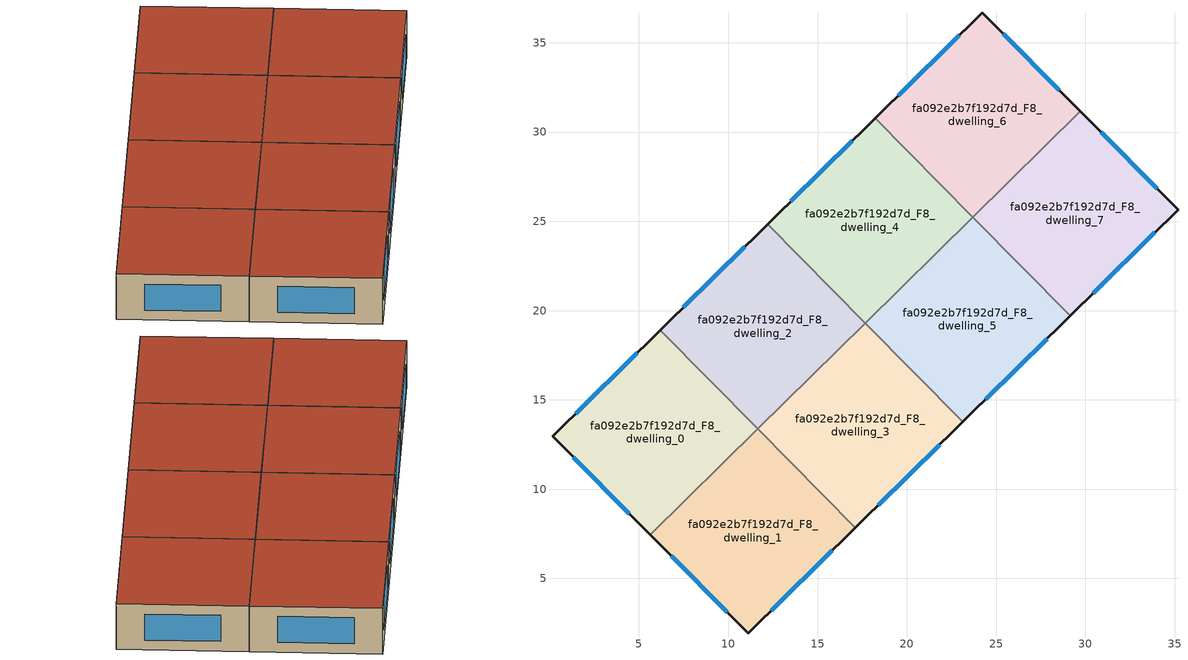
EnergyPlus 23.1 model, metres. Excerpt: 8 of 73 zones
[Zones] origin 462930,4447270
fa092e2b7f192d7d_F8_dwelling_0
 floor to fa092e2b7f192d7d_F7_dwelling_0 (EU_floor_Construction): 6.19,18.91 11.65,13.38 5.63,7.45 0.16,12.95 z24
 wall outside (EU_wall_Construction): 6.19,18.91 0.16,12.95 5.63,7.45 z24:27
 wall to fa092e2b7f192d7d_F8_dwelling_1 (EU_wall_Construction): 5.63,7.45 11.65,13.38 z24:27
 wall to fa092e2b7f192d7d_F8_dwelling_2 (EU_wall_Construction): 11.65,13.38 6.19,18.91 z24:27
 window (EU_Window_Construction): 1.33,11.77 4.46,8.63 / 4.9,17.63 1.45,14.23 z24.64:26.36
 roof outside (EU_roof_Construction): 11.65,13.38 6.19,18.91 0.16,12.95 5.63,7.45 z27
fa092e2b7f192d7d_F8_dwelling_1
 floor to fa092e2b7f192d7d_F7_dwelling_1 (EU_floor_Construction): 11.65,13.38 17.12,7.83 11.13,1.92 5.63,7.45 z24
 wall outside (EU_wall_Construction): 5.63,7.45 11.13,1.92 17.12,7.83 z24:27
 wall to fa092e2b7f192d7d_F8_dwelling_3 (EU_wall_Construction): 17.12,7.83 11.66,13.37 z24:27
 wall to fa092e2b7f192d7d_F8_dwelling_2 (EU_wall_Construction): 11.66,13.37 11.65,13.38 z24:27
 window (EU_Window_Construction): 6.81,6.27 9.95,3.11 / 12.41,3.19 15.84,6.57 z24.64:26.36
 roof outside (EU_roof_Construction): 17.12,7.83 11.65,13.38 5.63,7.45 11.13,1.92 z27
fa092e2b7f192d7d_F8_dwelling_2
 floor to fa092e2b7f192d7d_F7_dwelling_2 (EU_floor_Construction): 12.21,24.84 17.67,19.3 11.66,13.37 6.19,18.91 z24
 wall outside (EU_wall_Construction): 12.21,24.84 6.19,18.91 z24:27
 wall to fa092e2b7f192d7d_F8_dwelling_4 (EU_wall_Construction): 17.67,19.3 12.21,24.84 z24:27
 wall to fa092e2b7f192d7d_F8_dwelling_3 (EU_wall_Construction): 11.66,13.37 17.67,19.3 z24:27
 window (EU_Window_Construction): 10.92,23.57 7.48,20.18 z24.64:26.36
 roof outside (EU_roof_Construction): 17.67,19.3 12.21,24.84 6.19,18.91 11.66,13.37 z27
fa092e2b7f192d7d_F8_dwelling_3
 floor to fa092e2b7f192d7d_F7_dwelling_3 (EU_floor_Construction): 17.67,19.3 23.13,13.77 17.12,7.83 11.66,13.37 z24
 wall outside (EU_wall_Construction): 17.12,7.83 23.13,13.77 z24:27
 wall to fa092e2b7f192d7d_F8_dwelling_5 (EU_wall_Construction): 23.13,13.77 17.67,19.3 z24:27
 window (EU_Window_Construction): 18.41,9.11 21.85,12.5 z24.64:26.36
 roof outside (EU_roof_Construction): 23.13,13.77 17.67,19.3 11.66,13.37 17.12,7.83 z27
fa092e2b7f192d7d_F8_dwelling_4
 floor to fa092e2b7f192d7d_F7_dwelling_4 (EU_floor_Construction): 18.22,30.78 23.69,25.24 17.67,19.3 12.21,24.84 z24
 wall outside (EU_wall_Construction): 18.22,30.78 12.21,24.84 z24:27
 wall to fa092e2b7f192d7d_F8_dwelling_5 (EU_wall_Construction): 17.67,19.3 23.69,25.24 z24:27
 wall to fa092e2b7f192d7d_F8_dwelling_6 (EU_wall_Construction): 23.69,25.24 18.22,30.78 z24:27
 window (EU_Window_Construction): 16.93,29.51 13.5,26.12 z24.64:26.36
 roof outside (EU_roof_Construction): 23.69,25.24 18.22,30.78 12.21,24.84 17.67,19.3 z27
fa092e2b7f192d7d_F8_dwelling_5
 floor to fa092e2b7f192d7d_F7_dwelling_5 (EU_floor_Construction): 23.69,25.24 29.15,19.7 23.13,13.77 17.67,19.3 z24
 wall outside (EU_wall_Construction): 23.13,13.77 29.15,19.7 z24:27
 wall to fa092e2b7f192d7d_F8_dwelling_7 (EU_wall_Construction): 29.15,19.7 23.7,25.23 z24:27
 wall to fa092e2b7f192d7d_F8_dwelling_6 (EU_wall_Construction): 23.7,25.23 23.69,25.24 z24:27
 window (EU_Window_Construction): 24.42,15.04 27.86,18.43 z24.64:26.36
 roof outside (EU_roof_Construction): 29.15,19.7 23.69,25.24 17.67,19.3 23.13,13.77 z27
fa092e2b7f192d7d_F8_dwelling_6
 floor to fa092e2b7f192d7d_F7_dwelling_6 (EU_floor_Construction): 24.21,36.69 29.71,31.16 23.7,25.23 18.22,30.78 z24
 wall outside (EU_wall_Construction): 29.71,31.16 24.21,36.69 18.22,30.78 z24:27
 wall to fa092e2b7f192d7d_F8_dwelling_7 (EU_wall_Construction): 23.7,25.23 29.71,31.16 z24:27
 window (EU_Window_Construction): 28.53,32.35 25.39,35.51 / 22.93,35.42 19.51,32.04 z24.64:26.36
 roof outside (EU_roof_Construction): 29.71,31.16 24.21,36.69 18.22,30.78 23.7,25.23 z27
fa092e2b7f192d7d_F8_dwelling_7
 floor to fa092e2b7f192d7d_F7_dwelling_7 (EU_floor_Construction): 29.71,31.16 35.19,25.66 29.15,19.7 23.7,25.23 z24
 wall outside (EU_wall_Construction): 29.15,19.7 35.19,25.66 29.71,31.16 z24:27
 window (EU_Window_Construction): 34.01,26.84 30.88,29.98 / 30.44,20.98 33.89,24.38 z24.64:26.36
 roof outside (EU_roof_Construction): 35.19,25.66 29.71,31.16 23.7,25.23 29.15,19.7 z27
[Building]
EU S2 Campaign: North Axis=0; Terrain=City; Solar Distribution=FullExterior
[Site:Location]
Yerevan-Zvartnots.Intl.AP: Latitude=40.15; Longitude=44.383; Time Zone=4; Elevation=854
[SizingPeriod:WeatherFileDays]
AnnualSizingPeriod: Begin Month=1; Begin Day of Month=1; End Month=12; End Day of Month=31; Day of Week for Start Day=Monday; Use Weather File Daylight Saving Period=No; Use Weather File Rain and Snow Indicators=No
[MATERIAL]
EU_InternalMass_Material: Roughness=MediumRough; Thickness=0.1; Conductivity=1; Density=1800; Specific Heat=900; Thermal Absorptance=0.9; Solar Absorptance=0.7; Visible Absorptance=0.7
[MATERIAL:NOMASS] Roughness=MediumRough; Thermal Absorptance=0.9; Solar Absorptance=0.7; Visible Absorptance=0.7
Name | Thermal Resistance
EU_wall_NoMass | 1.05043
EU_roof_NoMass | 1.45357
EU_floor_NoMass | 0.478065
[WINDOWMATERIAL:SIMPLEGLAZINGSYSTEM]
EU_Window_SimpleGlazing: UFactor=2.5566; Solar Heat Gain Coefficient=0.75; Visible Transmittance=0.75
[CONSTRUCTION]
EU_wall_Construction: EU_wall_NoMass
EU_roof_Construction: EU_roof_NoMass
EU_floor_Construction: EU_floor_NoMass
EU_Window_Construction: EU_Window_SimpleGlazing
EU_InternalMass_Construction: EU_InternalMass_Material
[ZONE] Type=1; Multiplier=1; Ceiling Height=autocalculate; Floor Area=autocalculate; Part of Total Floor Area=Yes
Name | Volume
fa092e2b7f192d7d_F8_dwelling_0 | 197.169
fa092e2b7f192d7d_F8_dwelling_1 | 197.179
fa092e2b7f192d7d_F8_dwelling_2 | 197.187
fa092e2b7f192d7d_F8_dwelling_3 | 197.151
fa092e2b7f192d7d_F8_dwelling_4 | 197.221
fa092e2b7f192d7d_F8_dwelling_5 | 197.168
fa092e2b7f192d7d_F8_dwelling_6 | 197.18
fa092e2b7f192d7d_F8_dwelling_7 | 197.17
[INTERNALMASS] Construction=EU_InternalMass_Construction
Name | Zone or ZoneList | Surface Area
fa092e2b7f192d7d_F8_dwelling_0_EU_InternalMass | fa092e2b7f192d7d_F8_dwelling_0 | 65.7221
fa092e2b7f192d7d_F8_dwelling_1_EU_InternalMass | fa092e2b7f192d7d_F8_dwelling_1 | 65.7255
fa092e2b7f192d7d_F8_dwelling_2_EU_InternalMass | fa092e2b7f192d7d_F8_dwelling_2 | 65.7292
fa092e2b7f192d7d_F8_dwelling_3_EU_InternalMass | fa092e2b7f192d7d_F8_dwelling_3 | 65.7172
fa092e2b7f192d7d_F8_dwelling_4_EU_InternalMass | fa092e2b7f192d7d_F8_dwelling_4 | 65.739
fa092e2b7f192d7d_F8_dwelling_5_EU_InternalMass | fa092e2b7f192d7d_F8_dwelling_5 | 65.724
fa092e2b7f192d7d_F8_dwelling_6_EU_InternalMass | fa092e2b7f192d7d_F8_dwelling_6 | 65.7255
fa092e2b7f192d7d_F8_dwelling_7_EU_InternalMass | fa092e2b7f192d7d_F8_dwelling_7 | 65.7221
[OTHEREQUIPMENT] Fuel Type=Electricity; Design Level Calculation Method=Watts/Area; Power per Zone Floor Area=1; Fraction Latent=0; Fraction Radiant=0; Fraction Lost=0; Carbon Dioxide Generation Rate=0; EndUse Subcategory=EU_Step8_InternalGains
Name | Zone or ZoneList or Space or SpaceList | Schedule
EU_Step8_InternalGain_fa092e2b7f192d7d_F8_dwelling_0_f000 | fa092e2b7f192d7d_F8_dwelling_0 | EU_Step8_GainSchedule_fa092e2b7f192d7d_F8_dwelling_0_f000
EU_Step8_InternalGain_fa092e2b7f192d7d_F8_dwelling_1_f000 | fa092e2b7f192d7d_F8_dwelling_1 | EU_Step8_GainSchedule_fa092e2b7f192d7d_F8_dwelling_1_f000
EU_Step8_InternalGain_fa092e2b7f192d7d_F8_dwelling_2_f000 | fa092e2b7f192d7d_F8_dwelling_2 | EU_Step8_GainSchedule_fa092e2b7f192d7d_F8_dwelling_2_f000
EU_Step8_InternalGain_fa092e2b7f192d7d_F8_dwelling_3_f000 | fa092e2b7f192d7d_F8_dwelling_3 | EU_Step8_GainSchedule_fa092e2b7f192d7d_F8_dwelling_3_f000
EU_Step8_InternalGain_fa092e2b7f192d7d_F8_dwelling_4_f000 | fa092e2b7f192d7d_F8_dwelling_4 | EU_Step8_GainSchedule_fa092e2b7f192d7d_F8_dwelling_4_f000
EU_Step8_InternalGain_fa092e2b7f192d7d_F8_dwelling_5_f000 | fa092e2b7f192d7d_F8_dwelling_5 | EU_Step8_GainSchedule_fa092e2b7f192d7d_F8_dwelling_5_f000
EU_Step8_InternalGain_fa092e2b7f192d7d_F8_dwelling_6_f000 | fa092e2b7f192d7d_F8_dwelling_6 | EU_Step8_GainSchedule_fa092e2b7f192d7d_F8_dwelling_6_f000
EU_Step8_InternalGain_fa092e2b7f192d7d_F8_dwelling_7_f000 | fa092e2b7f192d7d_F8_dwelling_7 | EU_Step8_GainSchedule_fa092e2b7f192d7d_F8_dwelling_7_f000
[ZONEVENTILATION:DESIGNFLOWRATE] Schedule=EU_AlwaysOn; Design Flow Rate Calculation Method=AirChanges/Hour; Air Changes per Hour=0.557805; Ventilation Type=Natural; Fan Pressure Rise=0; Fan Total Efficiency=1; Constant Term Coefficient=1; Temperature Term Coefficient=0; Velocity Term Coefficient=0; Velocity Squared Term Coefficient=0; Minimum Indoor Temperature=-100; Maximum Indoor Temperature=100; Delta Temperature=-100; Minimum Outdoor Temperature=-100; Maximum Outdoor Temperature=100; Maximum Wind Speed=40
Name | Zone or ZoneList or Space or SpaceList
EU_ConstantAir_fa092e2b7f192d7d_F8_dwelling_0 | fa092e2b7f192d7d_F8_dwelling_0
EU_ConstantAir_fa092e2b7f192d7d_F8_dwelling_1 | fa092e2b7f192d7d_F8_dwelling_1
EU_ConstantAir_fa092e2b7f192d7d_F8_dwelling_2 | fa092e2b7f192d7d_F8_dwelling_2
EU_ConstantAir_fa092e2b7f192d7d_F8_dwelling_3 | fa092e2b7f192d7d_F8_dwelling_3
EU_ConstantAir_fa092e2b7f192d7d_F8_dwelling_4 | fa092e2b7f192d7d_F8_dwelling_4
EU_ConstantAir_fa092e2b7f192d7d_F8_dwelling_5 | fa092e2b7f192d7d_F8_dwelling_5
EU_ConstantAir_fa092e2b7f192d7d_F8_dwelling_6 | fa092e2b7f192d7d_F8_dwelling_6
EU_ConstantAir_fa092e2b7f192d7d_F8_dwelling_7 | fa092e2b7f192d7d_F8_dwelling_7
[HVACTEMPLATE:THERMOSTAT] Constant Heating Setpoint=20; Constant Cooling Setpoint=50
EU_HeatOnly_fa092e2b7f192d7d_F1_dwelling_1; EU_HeatOnly_fa092e2b7f192d7d_F1_dwelling_2; EU_HeatOnly_fa092e2b7f192d7d_F1_dwelling_3; EU_HeatOnly_fa092e2b7f192d7d_F1_dwelling_4; EU_HeatOnly_fa092e2b7f192d7d_F1_dwelling_5; EU_HeatOnly_fa092e2b7f192d7d_F1_dwelling_6; EU_HeatOnly_fa092e2b7f192d7d_F1_dwelling_7; EU_HeatOnly_fa092e2b7f192d7d_F2_dwelling_0; EU_HeatOnly_fa092e2b7f192d7d_F2_dwelling_1; EU_HeatOnly_fa092e2b7f192d7d_F2_dwelling_2; EU_HeatOnly_fa092e2b7f192d7d_F2_dwelling_3; EU_HeatOnly_fa092e2b7f192d7d_F2_dwelling_4; EU_HeatOnly_fa092e2b7f192d7d_F2_dwelling_5; EU_HeatOnly_fa092e2b7f192d7d_F2_dwelling_6; EU_HeatOnly_fa092e2b7f192d7d_F2_dwelling_7; EU_HeatOnly_fa092e2b7f192d7d_F3_dwelling_0; EU_HeatOnly_fa092e2b7f192d7d_F3_dwelling_1; EU_HeatOnly_fa092e2b7f192d7d_F3_dwelling_2; EU_HeatOnly_fa092e2b7f192d7d_F3_dwelling_3; EU_HeatOnly_fa092e2b7f192d7d_F3_dwelling_4; EU_HeatOnly_fa092e2b7f192d7d_F3_dwelling_5; EU_HeatOnly_fa092e2b7f192d7d_F3_dwelling_6; EU_HeatOnly_fa092e2b7f192d7d_F3_dwelling_7; EU_HeatOnly_fa092e2b7f192d7d_F4_dwelling_0; EU_HeatOnly_fa092e2b7f192d7d_F4_dwelling_1; EU_HeatOnly_fa092e2b7f192d7d_F4_dwelling_2; EU_HeatOnly_fa092e2b7f192d7d_F4_dwelling_3; EU_HeatOnly_fa092e2b7f192d7d_F4_dwelling_4; EU_HeatOnly_fa092e2b7f192d7d_F4_dwelling_5; EU_HeatOnly_fa092e2b7f192d7d_F4_dwelling_6; EU_HeatOnly_fa092e2b7f192d7d_F4_dwelling_7; EU_HeatOnly_fa092e2b7f192d7d_F5_dwelling_0; EU_HeatOnly_fa092e2b7f192d7d_F5_dwelling_1; EU_HeatOnly_fa092e2b7f192d7d_F5_dwelling_2; EU_HeatOnly_fa092e2b7f192d7d_F5_dwelling_3; EU_HeatOnly_fa092e2b7f192d7d_F5_dwelling_4; EU_HeatOnly_fa092e2b7f192d7d_F5_dwelling_5; EU_HeatOnly_fa092e2b7f192d7d_F5_dwelling_6; EU_HeatOnly_fa092e2b7f192d7d_F5_dwelling_7; EU_HeatOnly_fa092e2b7f192d7d_F6_dwelling_0; EU_HeatOnly_fa092e2b7f192d7d_F6_dwelling_1; EU_HeatOnly_fa092e2b7f192d7d_F6_dwelling_2; EU_HeatOnly_fa092e2b7f192d7d_F6_dwelling_3; EU_HeatOnly_fa092e2b7f192d7d_F6_dwelling_4; EU_HeatOnly_fa092e2b7f192d7d_F6_dwelling_5; EU_HeatOnly_fa092e2b7f192d7d_F6_dwelling_6; EU_HeatOnly_fa092e2b7f192d7d_F6_dwelling_7; EU_HeatOnly_fa092e2b7f192d7d_F7_dwelling_0; EU_HeatOnly_fa092e2b7f192d7d_F7_dwelling_1; EU_HeatOnly_fa092e2b7f192d7d_F7_dwelling_2; EU_HeatOnly_fa092e2b7f192d7d_F7_dwelling_3; EU_HeatOnly_fa092e2b7f192d7d_F7_dwelling_4; EU_HeatOnly_fa092e2b7f192d7d_F7_dwelling_5; EU_HeatOnly_fa092e2b7f192d7d_F7_dwelling_6; EU_HeatOnly_fa092e2b7f192d7d_F7_dwelling_7; EU_HeatOnly_fa092e2b7f192d7d_F8_dwelling_0; EU_HeatOnly_fa092e2b7f192d7d_F8_dwelling_1; EU_HeatOnly_fa092e2b7f192d7d_F8_dwelling_2; EU_HeatOnly_fa092e2b7f192d7d_F8_dwelling_3; EU_HeatOnly_fa092e2b7f192d7d_F8_dwelling_4; EU_HeatOnly_fa092e2b7f192d7d_F8_dwelling_5; EU_HeatOnly_fa092e2b7f192d7d_F8_dwelling_6; EU_HeatOnly_fa092e2b7f192d7d_F8_dwelling_7
[HVACTEMPLATE:ZONE:IDEALLOADSAIRSYSTEM] System Availability Schedule=EU_AlwaysOn; Maximum Heating Supply Air Temperature=50; Minimum Cooling Supply Air Temperature=13; Maximum Heating Supply Air Humidity Ratio=0.0156; Minimum Cooling Supply Air Humidity Ratio=0.0077; Heating Limit=NoLimit; Cooling Limit=NoLimit; Heating Availability Schedule=EU_AlwaysOn; Cooling Availability Schedule=EU_CoolingOff; Dehumidification Control Type=ConstantSensibleHeatRatio; Cooling Sensible Heat Ratio=0.7; Dehumidification Setpoint=60; Humidification Control Type=None; Humidification Setpoint=30; Outdoor Air Method=None; Outdoor Air Flow Rate per Person=0.00944; Outdoor Air Flow Rate per Zone Floor Area=0; Outdoor Air Flow Rate per Zone=0; Demand Controlled Ventilation Type=None; Outdoor Air Economizer Type=NoEconomizer; Heat Recovery Type=None; Sensible Heat Recovery Effectiveness=0.7; Latent Heat Recovery Effectiveness=0.65
Name | Template Thermostat
fa092e2b7f192d7d_F8_dwelling_0 | EU_HeatOnly_fa092e2b7f192d7d_F8_dwelling_0
fa092e2b7f192d7d_F8_dwelling_1 | EU_HeatOnly_fa092e2b7f192d7d_F8_dwelling_1
fa092e2b7f192d7d_F8_dwelling_2 | EU_HeatOnly_fa092e2b7f192d7d_F8_dwelling_2
fa092e2b7f192d7d_F8_dwelling_3 | EU_HeatOnly_fa092e2b7f192d7d_F8_dwelling_3
fa092e2b7f192d7d_F8_dwelling_4 | EU_HeatOnly_fa092e2b7f192d7d_F8_dwelling_4
fa092e2b7f192d7d_F8_dwelling_5 | EU_HeatOnly_fa092e2b7f192d7d_F8_dwelling_5
fa092e2b7f192d7d_F8_dwelling_6 | EU_HeatOnly_fa092e2b7f192d7d_F8_dwelling_6
fa092e2b7f192d7d_F8_dwelling_7 | EU_HeatOnly_fa092e2b7f192d7d_F8_dwelling_7
[SIZING:ZONE] Zone Cooling Design Supply Air Temperature Input Method=SupplyAirTemperature; Zone Cooling Design Supply Air Temperature=13; Zone Heating Design Supply Air Temperature Input Method=SupplyAirTemperature; Zone Heating Design Supply Air Temperature=50; Zone Cooling Design Supply Air Humidity Ratio=0.008; Zone Heating Design Supply Air Humidity Ratio=0.008; Cooling Design Air Flow Method=DesignDay; Cooling Design Air Flow Rate=0; Cooling Minimum Air Flow per Zone Floor Area=0.000762; Cooling Minimum Air Flow=0; Cooling Minimum Air Flow Fraction=0.2; Heating Design Air Flow Method=DesignDay; Heating Design Air Flow Rate=0; Heating Maximum Air Flow per Zone Floor Area=0.002032; Heating Maximum Air Flow=0.141576; Heating Maximum Air Flow Fraction=0.3; Account for Dedicated Outdoor Air System=No; Dedicated Outdoor Air System Control Strategy=NeutralSupplyAir; Dedicated Outdoor Air Low Setpoint Temperature for Design=autosize; Dedicated Outdoor Air High Setpoint Temperature for Design=autosize; Zone Load Sizing Method=Sensible Load Only No Latent Load; Zone Latent Cooling Design Supply Air Humidity Ratio Input Method=HumidityRatioDifference; Zone Cooling Design Supply Air Humidity Ratio Difference=0.005; Zone Latent Heating Design Supply Air Humidity Ratio Input Method=HumidityRatioDifference; Zone Humidification Design Supply Air Humidity Ratio Difference=0.005
fa092e2b7f192d7d_F8_dwelling_0; fa092e2b7f192d7d_F8_dwelling_1; fa092e2b7f192d7d_F8_dwelling_2; fa092e2b7f192d7d_F8_dwelling_3; fa092e2b7f192d7d_F8_dwelling_4; fa092e2b7f192d7d_F8_dwelling_5; fa092e2b7f192d7d_F8_dwelling_6; fa092e2b7f192d7d_F8_dwelling_7
[SCHEDULE:CONSTANT]
Name | Hourly Value
EU_AlwaysOn | 1
EU_CoolingOff | 0
[SCHEDULE:FILE] Column Number=1; Rows to Skip at Top=0; Number of Hours of Data=8760; Column Separator=Comma; Interpolate to Timestep=No; Minutes per Item=60; Adjust Schedule for Daylight Savings=Yes
Name | File
EU_Step8_GainSchedule_fa092e2b7f192d7d_F8_dwelling_0_f000 | ../../schedules/fa092e2b7f192d7d/fa092e2b7f192d7d_F8_dwelling_0_f000_gain.csv
EU_Step8_GainSchedule_fa092e2b7f192d7d_F8_dwelling_1_f000 | ../../schedules/fa092e2b7f192d7d/fa092e2b7f192d7d_F8_dwelling_1_f000_gain.csv
EU_Step8_GainSchedule_fa092e2b7f192d7d_F8_dwelling_2_f000 | ../../schedules/fa092e2b7f192d7d/fa092e2b7f192d7d_F8_dwelling_2_f000_gain.csv
EU_Step8_GainSchedule_fa092e2b7f192d7d_F8_dwelling_3_f000 | ../../schedules/fa092e2b7f192d7d/fa092e2b7f192d7d_F8_dwelling_3_f000_gain.csv
EU_Step8_GainSchedule_fa092e2b7f192d7d_F8_dwelling_4_f000 | ../../schedules/fa092e2b7f192d7d/fa092e2b7f192d7d_F8_dwelling_4_f000_gain.csv
EU_Step8_GainSchedule_fa092e2b7f192d7d_F8_dwelling_5_f000 | ../../schedules/fa092e2b7f192d7d/fa092e2b7f192d7d_F8_dwelling_5_f000_gain.csv
EU_Step8_GainSchedule_fa092e2b7f192d7d_F8_dwelling_6_f000 | ../../schedules/fa092e2b7f192d7d/fa092e2b7f192d7d_F8_dwelling_6_f000_gain.csv
EU_Step8_GainSchedule_fa092e2b7f192d7d_F8_dwelling_7_f000 | ../../schedules/fa092e2b7f192d7d/fa092e2b7f192d7d_F8_dwelling_7_f000_gain.csv
